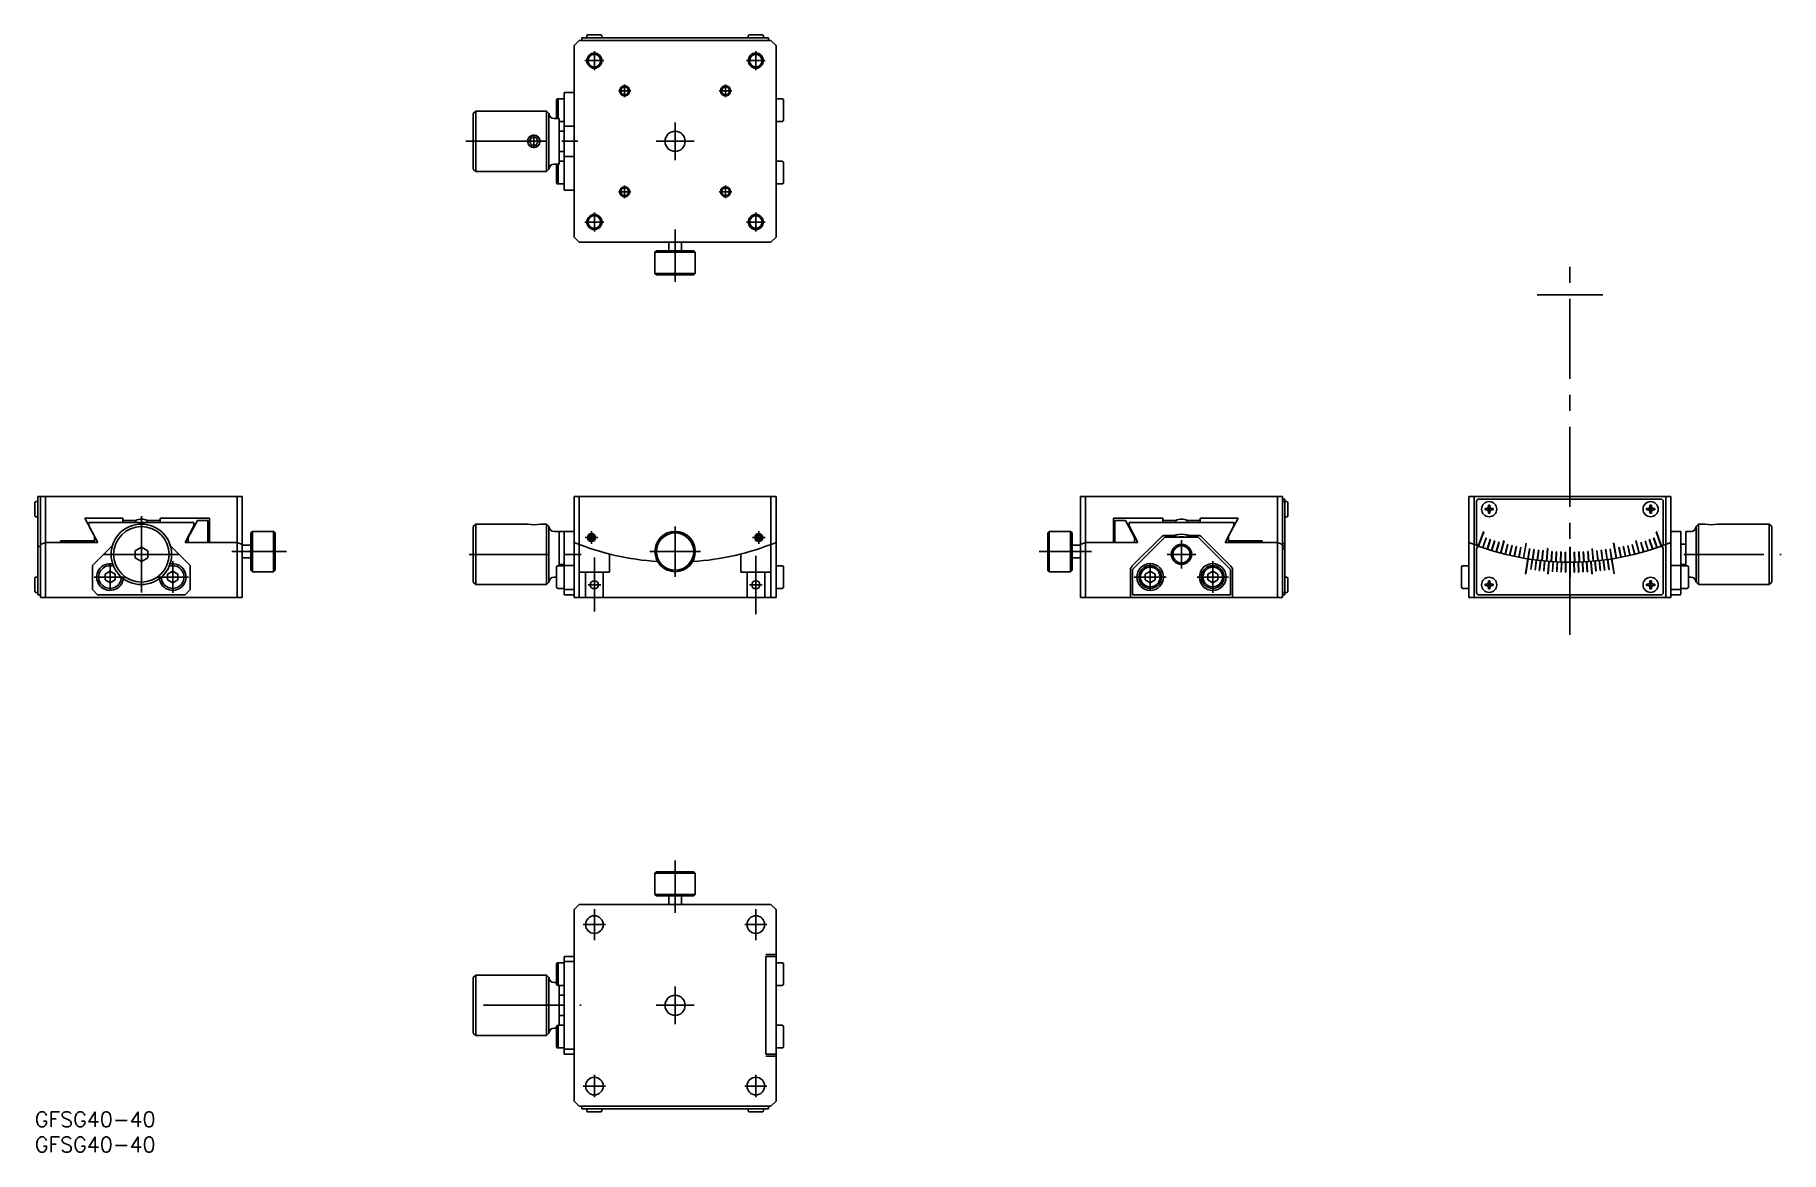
# Model space of a CAD drawing. Extents: x 0 to 346, y -8 to 214.
import ezdxf

# ---------------------------------------------------------------- set-up
doc = ezdxf.new("R2010")
doc.units = 0
doc.header["$LTSCALE"] = 0.5
doc.linetypes.add('CENTER', pattern=[50.8, 31.75, -6.35, 6.35, -6.35])
doc.linetypes.add('DASHED', pattern=[19.05, 12.7, -6.35])
for name, color, linetype in [('MSM_CENTER', 1, 'CENTER'), ('MSM_CONTINUOUS', 7, 'CONTINUOUS'), ('MSM_DASHED', 4, 'DASHED'), ('MSM_NARROW', 5, 'CONTINUOUS'), ('MSM_PART_NUMBER', 7, 'CONTINUOUS')]:
    doc.layers.add(name, color=color, linetype=linetype)
doc.styles.get("Standard").update_dxf_attribs({"font": 'txt.shx', "height": 3, "bigfont": 'bigfont.shx'})

# ---------------------------------------------------------------- blocks, each defined once
blk = doc.blocks.new('*U50')
at = {"layer": 'MSM_PART_NUMBER'}
blk.add_text('GFSG40-40', height=3, dxfattribs=at).set_placement((0, -3))
blk = doc.blocks.new('*U51')
at = {"layer": 'MSM_PART_NUMBER'}
blk.add_text('GFSG40-40', height=3, dxfattribs=at).set_placement((0, -8))

msp = doc.modelspace()

# ---------------------------------------------------------------- linework, layer by layer
at = {"layer": 'MSM_CENTER'}
for p, q in [((109.01, 208.41), (112.76, 208.41)), ((110.88, 206.53), (110.88, 210.28)), ((141.01, 208.41), (144.76, 208.41)), ((142.88, 206.53), (142.88, 210.28)), ((115.63, 202.41), (118.13, 202.41)), ((116.88, 201.16), (116.88, 203.66)), ((135.63, 202.41), (138.13, 202.41)), ((136.88, 201.16), (136.88, 203.66)), ((126.88, 188.66), (126.88, 196.16)), ((85.39, 192.41), (108.23, 192.41)), ((98.88, 191.03), (98.88, 193.78)), ((123.13, 192.41), (130.63, 192.41)), ((116.88, 181.16), (116.88, 183.66)), ((136.88, 181.16), (136.88, 183.66)), ((115.63, 182.41), (118.13, 182.41)), ((135.63, 182.41), (138.13, 182.41)), ((110.88, 174.53), (110.88, 178.28)), ((142.88, 174.53), (142.88, 178.28)), ((109.01, 176.41), (112.76, 176.41)), ((126.88, 164.56), (126.88, 174.91)), ((141.01, 176.41), (144.76, 176.41)), ((304.22, 94.53), (304.22, 168.52)), ((310.73, 161.97), (297.72, 161.97)), ((21.1, 102.97), (21.1, 118.07)), ((110.31, 112.59), (110.31, 115.09)), ((126.88, 106.07), (126.88, 116.07)), ((143.45, 112.59), (143.45, 115.09)), ((39, 111.07), (49.85, 111.07)), ((109.06, 113.84), (111.56, 113.84)), ((121.88, 111.07), (131.88, 111.07)), ((142.2, 113.84), (144.7, 113.84)), ((199, 111.07, -5.9), (209.4, 111.07, -5.9)), ((227.24, 107.71, -5.9), (227.24, 113.33, -5.9)), ((13.55, 110.52), (28.65, 110.52)), ((14.9, 103.26), (14.9, 108.77)), ((27.3, 102.89), (27.3, 109.14)), ((86.04, 110.52), (108.81, 110.52)), ((110.88, 99.16), (110.88, 109.91)), ((142.88, 98.64), (142.88, 110.22)), ((221.04, 103.26, -5.9), (221.04, 108.77, -5.9)), ((224.43, 110.52, -5.9), (230.05, 110.52, -5.9)), ((233.44, 102.89, -5.9), (233.44, 109.14, -5.9)), ((326.77, 110.52), (346.07, 110.52)), ((11.71, 106.02), (18.09, 106.02)), ((24.17, 106.02), (30.42, 106.02)), ((109.63, 104.47), (112.13, 104.47)), ((110.88, 103.22), (110.88, 105.72)), ((141.63, 104.47), (144.13, 104.47)), ((142.88, 103.22), (142.88, 105.72)), ((217.85, 106.02, -5.9), (224.23, 106.02, -5.9)), ((230.32, 106.02, -5.9), (236.57, 106.02, -5.9)), ((126.88, 39.45), (126.88, 49.8)), ((110.88, 34.01), (110.88, 40.19)), ((142.88, 34.01), (142.88, 40.19)), ((108.69, 37.1), (113.07, 37.1)), ((140.69, 37.1), (145.07, 37.1)), ((126.88, 17.35), (126.88, 24.85)), ((88.92, 21.1), (108.23, 21.1)), ((123.13, 21.1), (130.63, 21.1)), ((110.88, 2.91), (110.88, 7.29)), ((142.88, 2.91), (142.88, 7.29)), ((108.69, 5.1), (109.13, 5.1)), ((112.63, 5.1), (113.07, 5.1)), ((140.69, 5.1), (141.13, 5.1)), ((144.63, 5.1), (145.07, 5.1))]:
    msp.add_line(p, q, dxfattribs=at)
at = {"layer": 'MSM_CONTINUOUS'}
for p, q in [((106.88, 211.41), (107.88, 212.41)), ((106.88, 173.41), (106.88, 211.41)), ((107.88, 212.41), (145.88, 212.41)), ((108.38, 212.41), (108.38, 212.91)), ((108.38, 212.91), (145.38, 212.91)), ((109.38, 213.31), (109.38, 212.92)), ((112.18, 213.51), (109.58, 213.51)), ((112.38, 212.92), (112.38, 213.31)), ((141.38, 213.31), (141.38, 212.92)), ((144.18, 213.51), (141.58, 213.51)), ((144.38, 212.92), (144.38, 213.31)), ((145.38, 212.91), (145.38, 212.41)), ((145.88, 212.41), (146.88, 211.41)), ((146.88, 211.41), (146.88, 173.41)), ((104.88, 200.86), (103.68, 200.86)), ((103.68, 200.86), (103.68, 196.91)), ((104.88, 202.11), (104.88, 182.71)), ((104.88, 202.11), (106.88, 202.11)), ((146.88, 200.86), (148.08, 200.86)), ((86.88, 197.91), (87.38, 198.41)), ((86.88, 186.91), (86.88, 197.91)), ((87.38, 198.41), (101.38, 198.41)), ((87.38, 186.41), (87.38, 198.41)), ((101.38, 198.41), (101.88, 197.91)), ((101.38, 198.41), (101.38, 186.41)), ((101.88, 197.91), (101.88, 186.91)), ((103.38, 196.91), (103.38, 200.56)), ((148.38, 200.56), (148.38, 196.66)), ((103.88, 196.91), (102.88, 196.91)), ((103.88, 187.91), (103.88, 196.91)), ((104.88, 196.36), (103.88, 196.36)), ((103.88, 194.41), (104.88, 194.41)), ((104.88, 195.41), (106.88, 195.41)), ((148.08, 196.36), (146.88, 196.36)), ((98.01, 192.41), (98.45, 193.16)), ((98.45, 191.66), (98.01, 192.41)), ((98.45, 193.16), (99.31, 193.16)), ((99.31, 191.66), (98.45, 191.66)), ((99.31, 193.16), (99.75, 192.41)), ((99.75, 192.41), (99.31, 191.66)), ((103.88, 190.41), (104.88, 190.41)), ((87.38, 186.41), (86.88, 186.91)), ((101.88, 186.91), (101.38, 186.41)), ((102.88, 187.91), (103.88, 187.91)), ((103.38, 187.91), (103.38, 184.26)), ((103.68, 187.91), (103.68, 183.96)), ((104.88, 188.46), (103.88, 188.46)), ((104.88, 189.41), (106.88, 189.41)), ((146.88, 188.46), (148.08, 188.46)), ((148.38, 188.16), (148.38, 184.26)), ((101.38, 186.41), (87.38, 186.41)), ((103.68, 183.96), (104.88, 183.96)), ((148.08, 183.96), (146.88, 183.96)), ((104.88, 182.71), (106.88, 182.71)), ((107.88, 172.41), (106.88, 173.41)), ((146.88, 173.41), (145.88, 172.41)), ((145.88, 172.41), (107.88, 172.41)), ((123.18, 170.71), (122.88, 170.41)), ((122.88, 170.41), (122.88, 166.21)), ((130.88, 170.41), (122.88, 170.41)), ((130.58, 170.71), (123.18, 170.71)), ((125.63, 172.41), (125.63, 170.71)), ((128.13, 172.41), (128.13, 170.71)), ((130.88, 170.41), (130.58, 170.71)), ((130.88, 166.21), (130.88, 170.41)), ((122.88, 166.21), (123.18, 165.91)), ((122.88, 166.21), (130.88, 166.21)), ((130.58, 165.91), (130.88, 166.21)), ((123.18, 165.91), (130.58, 165.91)), ((0.6, 121.97), (0.6, 102.47)), ((0.6, 121.97), (41.1, 121.97)), ((1.1, 101.97), (1.1, 121.97)), ((2.1, 101.97), (2.1, 121.97)), ((40.1, 121.97), (40.1, 101.97)), ((41.1, 121.97), (41.1, 101.97)), ((106.88, 101.97), (106.88, 121.97)), ((106.88, 121.97), (146.88, 121.97)), ((107.88, 101.97), (107.88, 121.97)), ((145.88, 121.97), (145.88, 101.97)), ((146.88, 121.97), (146.88, 101.97)), ((207.24, 101.97, -5.9), (207.24, 121.97, -5.9)), ((207.24, 121.97, -5.9), (247.24, 121.97, -5.9)), ((208.24, 101.97, -5.9), (208.24, 121.97, -5.9)), ((246.24, 121.97, -5.9), (246.24, 101.97, -5.9)), ((247.24, 121.97, -5.9), (247.24, 101.97, -5.9)), ((247.74, 121.47, -5.9), (247.24, 121.47, -5.9)), ((247.74, 102.47, -5.9), (247.74, 121.47, -5.9)), ((284.22, 121.97), (284.22, 101.97)), ((324.22, 121.97), (284.22, 121.97)), ((285.22, 121.97), (285.22, 101.97)), ((322.22, 121.47), (286.22, 121.47)), ((323.22, 121.97), (323.22, 101.97)), ((324.22, 101.97), (324.22, 121.97)), ((0, 118.17), (0, 120.77)), ((0.2, 120.97), (0.59, 120.97)), ((0.59, 117.97), (0.2, 117.97)), ((11.8, 114.09), (9.9, 117.68)), ((9.9, 117.68), (17.4, 117.68)), ((17.4, 117.68), (17.4, 116.8)), ((34.6, 117.68), (24.8, 117.68)), ((24.8, 117.68), (24.8, 116.8)), ((34.6, 112.89), (34.6, 117.68)), ((213.74, 112.89, -5.9), (213.74, 117.68, -5.9)), ((213.74, 117.68, -5.9), (223.54, 117.68, -5.9)), ((223.54, 117.68, -5.9), (223.54, 116.8, -5.9)), ((238.44, 117.68, -5.9), (230.94, 117.68, -5.9)), ((230.94, 117.68, -5.9), (230.94, 116.8, -5.9)), ((236.54, 114.09, -5.9), (238.44, 117.68, -5.9)), ((247.24, 120.97, -5.9), (248.14, 120.97, -5.9)), ((247.75, 117.97, -5.9), (247.75, 120.97, -5.9)), ((248.14, 117.97, -5.9), (247.75, 117.97, -5.9)), ((248.34, 120.77, -5.9), (248.34, 118.17, -5.9)), ((285.72, 120.97), (285.72, 112.65)), ((287.42, 119.33), (287.42, 119.61)), ((287.42, 119.61), (287.75, 119.61)), ((287.75, 119.33), (287.42, 119.33)), ((288.08, 119.95), (288.08, 120.27)), ((288.08, 120.27), (288.37, 120.27)), ((288.08, 118.66), (288.08, 118.99)), ((288.37, 118.66), (288.08, 118.66)), ((288.37, 120.27), (288.37, 119.95)), ((288.37, 118.99), (288.37, 118.66)), ((288.7, 119.61), (289.03, 119.61)), ((289.03, 119.33), (288.7, 119.33)), ((289.03, 119.61), (289.03, 119.33)), ((319.42, 119.33), (319.42, 119.61)), ((319.42, 119.61), (319.75, 119.61)), ((319.75, 119.33), (319.42, 119.33)), ((320.08, 119.95), (320.08, 120.27)), ((320.08, 120.27), (320.37, 120.27)), ((320.08, 118.66), (320.08, 118.99)), ((320.37, 118.66), (320.08, 118.66)), ((320.37, 120.27), (320.37, 119.95)), ((320.37, 118.99), (320.37, 118.66)), ((320.7, 119.61), (321.03, 119.61)), ((321.03, 119.33), (320.7, 119.33)), ((321.03, 119.61), (321.03, 119.33)), ((322.72, 112.65), (322.72, 120.97)), ((31.5, 116.8), (10.7, 116.8)), ((10.7, 116.8), (10.7, 116.18)), ((10.7, 116.18), (12.45, 112.89)), ((17.4, 117.24), (19.97, 117.24)), ((19.97, 117.24), (19.97, 116.8)), ((22.23, 116.8), (22.23, 117.24)), ((22.23, 117.24), (24.8, 117.24)), ((29.75, 112.89), (31.5, 116.18)), ((30.4, 113.85), (32.2, 117.23)), ((31.5, 115.92), (31.5, 116.8)), ((32.2, 117.23), (34.3, 117.23)), ((34.3, 117.23), (34.3, 112.89)), ((34.3, 114.84), (34.6, 114.84)), ((43.1, 115.07), (42.8, 114.77)), ((42.8, 114.77), (42.8, 107.37)), ((47.3, 115.07), (43.1, 115.07)), ((43.1, 107.07), (43.1, 115.07)), ((47.6, 114.77), (47.3, 115.07)), ((47.3, 115.07), (47.3, 107.07)), ((47.6, 107.37), (47.6, 114.77)), ((86.88, 116.02), (87.38, 116.52)), ((86.88, 105.02), (86.88, 116.02)), ((87.38, 116.52), (87.38, 104.52)), ((97.65, 116.52), (87.38, 116.52)), ((101.38, 116.52), (100.18, 116.52)), ((101.88, 116.02), (101.38, 116.52)), ((101.38, 116.52), (101.38, 104.52)), ((101.88, 105.02), (101.88, 116.02)), ((106.88, 115.02), (102.88, 115.02)), ((103.88, 115.02), (103.88, 108.27)), ((104.88, 115.02), (104.88, 102.52)), ((109.79, 113.84), (110.05, 114.29)), ((110.05, 114.29), (110.57, 114.29)), ((110.57, 114.29), (110.83, 113.84)), ((142.93, 113.84), (143.19, 114.29)), ((143.19, 114.29), (143.71, 114.29)), ((143.71, 114.29), (143.97, 113.84)), ((200.74, 114.77, -5.9), (201.04, 115.07, -5.9)), ((200.74, 107.37, -5.9), (200.74, 114.77, -5.9)), ((201.04, 115.07, -5.9), (205.24, 115.07, -5.9)), ((201.04, 115.07, -5.9), (201.04, 107.07, -5.9)), ((205.24, 115.07, -5.9), (205.54, 114.77, -5.9)), ((205.24, 107.07, -5.9), (205.24, 115.07, -5.9)), ((205.54, 114.77, -5.9), (205.54, 107.37, -5.9)), ((213.75, 114.84, -5.9), (213.74, 114.84, -5.9)), ((214.04, 114.34, -5.9), (213.75, 114.84, -5.9)), ((213.75, 114.84, -5.9), (213.75, 112.89, -5.9)), ((216.14, 117.23, -5.9), (214.04, 117.23, -5.9)), ((214.04, 117.23, -5.9), (214.04, 112.89, -5.9)), ((217.94, 113.85, -5.9), (216.14, 117.23, -5.9)), ((216.84, 115.92, -5.9), (216.84, 116.8, -5.9)), ((216.84, 116.8, -5.9), (237.64, 116.8, -5.9)), ((218.59, 112.89, -5.9), (216.84, 116.18, -5.9)), ((226.11, 117.24, -5.9), (223.54, 117.24, -5.9)), ((223.96, 114.27, -5.9), (225.85, 114.27, -5.9)), ((226.11, 116.8, -5.9), (226.11, 117.24, -5.9)), ((226.11, 114.35, -5.9), (226.11, 113.92, -5.9)), ((230.94, 117.24, -5.9), (228.38, 117.24, -5.9)), ((228.38, 117.24, -5.9), (228.38, 116.8, -5.9)), ((228.38, 114.35, -5.9), (228.38, 113.92, -5.9)), ((228.63, 114.27, -5.9), (230.53, 114.27, -5.9)), ((237.64, 116.18, -5.9), (235.89, 112.89, -5.9)), ((237.64, 116.8, -5.9), (237.64, 116.18, -5.9)), ((324.22, 115.02), (326.22, 115.02)), ((326.22, 115.02), (326.22, 102.62)), ((327.22, 108.27), (327.22, 115.02)), ((327.22, 115.02), (328.22, 115.02)), ((329.22, 116.02), (329.72, 116.52)), ((329.22, 105.02), (329.22, 116.02)), ((329.72, 116.52), (330.97, 116.52)), ((329.72, 116.52), (329.72, 104.52)), ((343.72, 116.52), (333.46, 116.52)), ((344.22, 116.02), (343.72, 116.52)), ((343.72, 116.52), (343.72, 104.52)), ((344.22, 105.02), (344.22, 116.02)), ((0.6, 112.17), (0.7, 112.17)), ((0.7, 112.16), (0.6, 112.16)), ((0.6, 112.09), (1.1, 112.09)), ((0.7, 112.17), (0.7, 112.16)), ((2.1, 112.89), (1.1, 112.49)), ((12.45, 112.89), (2.1, 112.89)), ((5.1, 112.89), (5.1, 113.21)), ((5.1, 113.21), (11.8, 113.21)), ((11.4, 108.32), (15.37, 112.28)), ((11.8, 112.89), (11.8, 114.09)), ((21.1, 111.96), (19.85, 111.24)), ((19.85, 111.24), (19.85, 109.8)), ((22.35, 111.24), (21.1, 111.96)), ((22.35, 109.8), (22.35, 111.24)), ((26.83, 112.28), (30.8, 108.32)), ((40.1, 112.89), (29.75, 112.89)), ((30.4, 112.89), (30.4, 113.85)), ((41.1, 112.49), (40.1, 112.89)), ((41.1, 112.32), (42.8, 112.32)), ((110.05, 113.39), (109.79, 113.84)), ((110.57, 113.39), (110.05, 113.39)), ((110.83, 113.84), (110.57, 113.39)), ((143.19, 113.39), (142.93, 113.84)), ((143.71, 113.39), (143.19, 113.39)), ((143.97, 113.84), (143.71, 113.39)), ((207.24, 112.32, -5.9), (205.54, 112.32, -5.9)), ((207.24, 112.49, -5.9), (208.24, 112.89, -5.9)), ((208.24, 112.89, -5.9), (218.59, 112.89, -5.9)), ((213.78, 112.89, -5.9), (214.04, 113.34, -5.9)), ((217.43, 108.16, -5.9), (223.25, 113.98, -5.9)), ((217.54, 107.52, -5.9), (223.94, 113.92, -5.9)), ((217.94, 112.89, -5.9), (217.94, 113.85, -5.9)), ((219.84, 109.82, -5.9), (223.94, 113.92, -5.9)), ((223.94, 113.92, -5.9), (230.54, 113.92, -5.9)), ((230.54, 113.92, -5.9), (234.64, 109.82, -5.9)), ((230.54, 113.92, -5.9), (236.94, 107.52, -5.9)), ((231.23, 113.98, -5.9), (237.05, 108.16, -5.9)), ((235.89, 112.89, -5.9), (246.24, 112.89, -5.9)), ((236.54, 112.89, -5.9), (236.54, 114.09, -5.9)), ((243.24, 113.21, -5.9), (236.54, 113.21, -5.9)), ((243.24, 112.89, -5.9), (243.24, 113.21, -5.9)), ((246.24, 112.89, -5.9), (247.24, 112.49, -5.9)), ((247.74, 112.65, -5.9), (247.24, 112.65, -5.9)), ((247.74, 112.18, -5.9), (247.24, 112.18, -5.9)), ((247.74, 112.09, -5.9), (247.24, 112.09, -5.9)), ((247.74, 111.59, -5.9), (247.24, 111.59, -5.9)), ((247.64, 112.16, -5.9), (247.64, 112.17, -5.9)), ((247.64, 112.17, -5.9), (247.74, 112.17, -5.9)), ((247.74, 112.16, -5.9), (247.64, 112.16, -5.9)), ((285.72, 111.59), (285.72, 102.97)), ((322.72, 102.97), (322.72, 111.59)), ((326.22, 112.52), (327.22, 112.52)), ((11.4, 103.52), (11.4, 108.32)), ((19.85, 109.8), (21.1, 109.08)), ((21.1, 109.08), (22.35, 109.8)), ((30.8, 108.32), (30.8, 103.52)), ((42.8, 109.82), (41.1, 109.82)), ((42.8, 107.37), (43.1, 107.07)), ((47.3, 107.07), (47.6, 107.37)), ((103.38, 104.07), (103.38, 107.97)), ((104.88, 108.27), (103.68, 108.27)), ((103.88, 108.52), (104.88, 108.52)), ((106.88, 108.32), (104.88, 108.32)), ((146.88, 108.27), (148.08, 108.27)), ((148.38, 104.07), (148.38, 107.97)), ((201.04, 107.07, -5.9), (200.74, 107.37, -5.9)), ((205.54, 107.37, -5.9), (205.24, 107.07, -5.9)), ((205.54, 109.82, -5.9), (207.24, 109.82, -5.9)), ((217.14, 101.97, -5.9), (217.14, 107.45, -5.9)), ((217.54, 102.52, -5.9), (217.54, 107.52, -5.9)), ((236.94, 107.52, -5.9), (236.94, 102.52, -5.9)), ((237.34, 107.45, -5.9), (237.34, 101.97, -5.9)), ((282.72, 104.07), (282.72, 107.97)), ((283.02, 108.27), (284.22, 108.27)), ((324.22, 108.32), (326.22, 108.32)), ((326.22, 108.52), (327.22, 108.52)), ((326.22, 108.27), (327.42, 108.27)), ((327.22, 108.27), (327.22, 110.12)), ((327.72, 107.97), (327.72, 104.07)), ((0, 103.17), (0, 105.77)), ((0.2, 105.97), (0.59, 105.97)), ((13.9, 106.6), (14.9, 107.17)), ((13.9, 105.44), (13.9, 106.6)), ((14.9, 104.86), (13.9, 105.44)), ((14.9, 107.17), (15.9, 106.6)), ((15.9, 105.44), (14.9, 104.86)), ((15.9, 106.6), (15.9, 105.44)), ((26.3, 106.6), (27.3, 107.17)), ((26.3, 105.44), (26.3, 106.6)), ((27.3, 104.86), (26.3, 105.44)), ((27.3, 107.17), (28.3, 106.6)), ((28.3, 105.44), (27.3, 104.86)), ((28.3, 106.6), (28.3, 105.44)), ((43.1, 107.07), (47.3, 107.07)), ((87.38, 104.52), (86.88, 105.02)), ((87.38, 104.52), (101.38, 104.52)), ((101.38, 104.52), (101.88, 105.02)), ((103.38, 106.02), (102.88, 106.02)), ((205.24, 107.07, -5.9), (201.04, 107.07, -5.9)), ((220.04, 106.6, -5.9), (221.04, 107.17, -5.9)), ((220.04, 105.44, -5.9), (220.04, 106.6, -5.9)), ((221.04, 104.86, -5.9), (220.04, 105.44, -5.9)), ((221.04, 107.17, -5.9), (222.04, 106.6, -5.9)), ((222.04, 105.44, -5.9), (221.04, 104.86, -5.9)), ((222.04, 106.6, -5.9), (222.04, 105.44, -5.9)), ((232.44, 106.6, -5.9), (233.44, 107.17, -5.9)), ((232.44, 105.44, -5.9), (232.44, 106.6, -5.9)), ((233.44, 104.86, -5.9), (232.44, 105.44, -5.9)), ((233.44, 107.17, -5.9), (234.44, 106.6, -5.9)), ((234.44, 105.44, -5.9), (233.44, 104.86, -5.9)), ((234.44, 106.6, -5.9), (234.44, 105.44, -5.9)), ((248.14, 105.97, -5.9), (247.75, 105.97, -5.9)), ((247.75, 105.97, -5.9), (247.75, 102.97, -5.9)), ((248.34, 105.77, -5.9), (248.34, 103.17, -5.9)), ((287.42, 104.33), (287.42, 104.61)), ((287.42, 104.61), (287.75, 104.61)), ((287.75, 104.33), (287.42, 104.33)), ((288.08, 104.95), (288.08, 105.27)), ((288.08, 105.27), (288.37, 105.27)), ((288.08, 103.66), (288.08, 103.99)), ((288.37, 105.27), (288.37, 104.95)), ((288.37, 103.99), (288.37, 103.66)), ((288.7, 104.61), (289.03, 104.61)), ((289.03, 104.33), (288.7, 104.33)), ((289.03, 104.61), (289.03, 104.33)), ((319.42, 104.33), (319.42, 104.61)), ((319.42, 104.61), (319.75, 104.61)), ((319.75, 104.33), (319.42, 104.33)), ((320.08, 104.95), (320.08, 105.27)), ((320.08, 105.27), (320.37, 105.27)), ((320.08, 103.66), (320.08, 103.99)), ((320.37, 105.27), (320.37, 104.95)), ((320.37, 103.99), (320.37, 103.66)), ((320.7, 104.61), (321.03, 104.61)), ((321.03, 104.33), (320.7, 104.33)), ((321.03, 104.61), (321.03, 104.33)), ((328.22, 106.02), (327.72, 106.02)), ((329.72, 104.52), (329.22, 105.02)), ((329.72, 104.52), (343.72, 104.52)), ((343.72, 104.52), (344.22, 105.02)), ((0.59, 102.97), (0.2, 102.97)), ((0.6, 102.47), (1.1, 102.47)), ((41.1, 101.97), (1.1, 101.97)), ((12.4, 102.52), (11.4, 103.52)), ((29.8, 102.52), (12.4, 102.52)), ((30.8, 103.52), (29.8, 102.52)), ((104.88, 103.77), (103.68, 103.77)), ((104.88, 103.52), (106.88, 103.52)), ((104.88, 102.52), (106.88, 102.52)), ((146.88, 101.97), (106.88, 101.97)), ((148.08, 103.77), (146.88, 103.77)), ((247.24, 101.97, -5.9), (207.24, 101.97, -5.9)), ((236.94, 102.52, -5.9), (217.54, 102.52, -5.9)), ((247.24, 102.97, -5.9), (248.14, 102.97, -5.9)), ((247.24, 102.47, -5.9), (247.74, 102.47, -5.9)), ((284.22, 103.77), (283.02, 103.77)), ((284.22, 101.97), (324.22, 101.97)), ((286.22, 102.47), (322.22, 102.47)), ((288.37, 103.66), (288.08, 103.66)), ((320.37, 103.66), (320.08, 103.66)), ((324.22, 103.52), (326.22, 103.52)), ((326.22, 102.52), (324.22, 102.52)), ((327.42, 103.77), (326.22, 103.77)), ((122.88, 47.3), (123.18, 47.6)), ((122.88, 43.1), (122.88, 47.3)), ((122.88, 47.3), (130.88, 47.3)), ((123.18, 47.6), (130.58, 47.6)), ((130.58, 47.6), (130.88, 47.3)), ((130.88, 47.3), (130.88, 43.1)), ((123.18, 42.8), (122.88, 43.1)), ((130.88, 43.1), (122.88, 43.1)), ((130.58, 42.8), (123.18, 42.8)), ((125.63, 41.1), (125.63, 42.8)), ((128.13, 41.1), (128.13, 42.8)), ((130.88, 43.1), (130.58, 42.8)), ((107.88, 41.1), (106.88, 40.1)), ((106.88, 40.1), (106.88, 2.1)), ((145.88, 41.1), (107.88, 41.1)), ((146.88, 40.1), (145.88, 41.1)), ((146.88, 2.1), (146.88, 40.1)), ((146.88, 31.2), (144.88, 31.2)), ((103.38, 25.35), (103.38, 29.25)), ((103.68, 29.55), (104.88, 29.55)), ((103.68, 25.05), (103.68, 29.55)), ((104.88, 11.4), (104.88, 30.8)), ((104.88, 30.8), (106.88, 30.8)), ((104.88, 29.8), (106.88, 29.8)), ((144.88, 11.4), (144.88, 30.8)), ((144.88, 30.8), (146.88, 30.8)), ((148.08, 29.55), (146.88, 29.55)), ((148.38, 25.35), (148.38, 29.25)), ((87.38, 27.1), (86.88, 26.6)), ((86.88, 26.6), (86.88, 15.6)), ((101.38, 27.1), (87.38, 27.1)), ((87.38, 27.1), (87.38, 15.1)), ((101.88, 26.6), (101.38, 27.1)), ((101.38, 15.1), (101.38, 27.1)), ((101.88, 15.6), (101.88, 26.6)), ((102.88, 25.6), (103.38, 25.6)), ((104.88, 25.05), (103.68, 25.05)), ((103.88, 25.05), (103.88, 17.15)), ((146.88, 25.05), (148.08, 25.05)), ((103.88, 23.1), (104.88, 23.1)), ((103.88, 19.1), (104.88, 19.1)), ((86.88, 15.6), (87.38, 15.1)), ((87.38, 15.1), (101.38, 15.1)), ((101.38, 15.1), (101.88, 15.6)), ((103.38, 16.6), (102.88, 16.6)), ((103.38, 16.85), (103.38, 12.95)), ((104.88, 17.15), (103.68, 17.15)), ((103.68, 12.65), (103.68, 17.15)), ((148.08, 17.15), (146.88, 17.15)), ((148.38, 12.95), (148.38, 16.85)), ((104.88, 12.65), (103.68, 12.65)), ((104.88, 12.4), (106.88, 12.4)), ((104.88, 11.4), (106.88, 11.4)), ((146.88, 11.4), (144.88, 11.4)), ((146.88, 11), (144.88, 11)), ((146.88, 12.65), (148.08, 12.65)), ((109.13, 5.1), (112.63, 5.1)), ((141.13, 5.1), (144.63, 5.1)), ((106.88, 2.1), (107.88, 1.1)), ((107.88, 1.1), (145.88, 1.1)), ((108.38, 1.1), (108.38, 0.6)), ((108.38, 0.6), (145.38, 0.6)), ((109.38, 0.2), (109.38, 0.59)), ((112.18, 0), (109.58, 0)), ((112.38, 0.59), (112.38, 0.2)), ((141.38, 0.2), (141.38, 0.59)), ((144.18, 0), (141.58, 0)), ((144.38, 0.59), (144.38, 0.2)), ((145.38, 0.6), (145.38, 1.1)), ((145.88, 1.1), (146.88, 2.1))]:
    msp.add_line(p, q, dxfattribs=at)
for centre, radius in [((110.88, 208.41), 1.23), ((142.88, 208.41), 1.23), ((116.88, 202.41), 0.783), ((136.88, 202.41), 0.783), ((126.88, 192.41), 2), ((98.88, 192.41), 1.25), ((98.88, 192.41), 1.2), ((116.88, 182.41), 0.783), ((136.88, 182.41), 0.783), ((110.88, 176.41), 1.23), ((142.88, 176.41), 1.23), ((288.22, 119.47), 1.5), ((288.22, 119.47), 0.162), ((320.22, 119.47), 1.5), ((320.22, 119.47), 0.162), ((21.1, 110.52), 6), ((21.1, 110.52), 5.5), ((110.31, 113.84), 0.8), ((126.88, 111.07), 4), ((126.88, 111.07), 3.7), ((143.45, 113.84), 0.8), ((227.24, 110.52, -5.9), 2), ((227.24, 110.52, -5.9), 1.7), ((221.04, 106.02, -5.9), 2.65), ((221.04, 106.02, -5.9), 2.25), ((221.04, 106.02, -5.9), 1.95), ((233.44, 106.02, -5.9), 2.65), ((233.44, 106.02, -5.9), 2.25), ((233.44, 106.02, -5.9), 1.95), ((110.88, 104.47), 0.8), ((142.88, 104.47), 0.8), ((288.22, 104.47), 1.5), ((288.22, 104.47), 0.162), ((320.22, 104.47), 1.5), ((320.22, 104.47), 0.162), ((110.88, 37.1), 1.75), ((142.88, 37.1), 1.75), ((126.88, 21.1), 2), ((110.88, 5.1), 1.75), ((142.88, 5.1), 1.75)]:
    msp.add_circle(centre, radius, dxfattribs=at)
for centre, radius, start, end in [((109.58, 213.31), 0.2, 90.0001, 179.9998), ((109.39, 212.92), 0.01, 180.0081, 269.3887), ((112.18, 213.31), 0.2, 359.9999, 90.0001), ((112.37, 212.92), 0.01, 270.6102, 359.9947), ((141.58, 213.31), 0.2, 89.9998, 179.9999), ((141.39, 212.92), 0.01, 180.0084, 269.3886), ((144.18, 213.31), 0.2, 359.9999, 90.0001), ((144.37, 212.92), 0.01, 270.61, 359.9949), ((103.68, 200.56), 0.3, 89.9999, 180.0003), ((148.08, 200.56), 0.3, 0, 90.0001), ((102.88, 197.91), 1, 180, 270), ((148.08, 196.66), 0.3, 270.0001, 359.9997), ((102.88, 186.91), 1, 90, 180), ((148.08, 188.16), 0.3, 0, 90.0001), ((103.68, 184.26), 0.3, 179.9996, 270.0001), ((148.08, 184.26), 0.3, 270.0001, 359.9997), ((286.22, 120.97), 0.5, 89.9998, 179.9999), ((322.22, 120.97), 0.5, 0.0001, 90.0002), ((0.2, 120.77), 0.2, 90.0001, 180.0002), ((0.2, 118.17), 0.2, 179.9996, 270.0001), ((0.59, 120.96), 0.01, 0.6105, 89.9938), ((0.59, 117.98), 0.01, 270.0039, 359.3905), ((248.14, 120.77, -5.9), 0.2, 359.9998, 89.9999), ((248.14, 118.17, -5.9), 0.2, 270, 360), ((287.75, 119.95), 0.333, 270, 0), ((287.75, 118.99), 0.333, 0, 89.9999), ((288.7, 119.95), 0.333, 180.0001, 269.9999), ((288.7, 118.99), 0.333, 90.0002, 179.9998), ((319.75, 119.95), 0.333, 270, 0), ((319.75, 118.99), 0.333, 0, 89.9999), ((320.7, 119.95), 0.333, 180.0001, 269.9999), ((320.7, 118.99), 0.333, 90.0002, 179.9998), ((21.1, 115.02), 2.49, 62.8886, 117.1114), ((98.91, 122.55), 6.16, 258.1288, 281.8712), ((102.88, 116.02), 1, 180, 270), ((223.96, 113.27, -5.9), 1, 89.9999, 135), ((227.24, 110.52, -5.9), 4, 58.2117, 121.7883), ((227.24, 115.02, -5.9), 2.49, 62.8494, 117.1506), ((230.53, 113.27, -5.9), 1, 45, 90.0001), ((328.22, 116.02), 1, 270, 0), ((332.22, 122.37), 5.98, 258.0209, 281.9791), ((126.88, 161.97), 53, 247.8298, 266.2438), ((126.88, 161.97), 53, 273.7562, 292.1702), ((227.24, 110.52, -5.9), 3.5, 76.2709, 103.7291), ((304.22, 161.97), 53, 247.8299, 292.1701), ((286.22, 112.65), 0.5, 180, 246.6623), ((286.22, 111.59), 0.5, 76.2427, 180), ((322.22, 111.59), 0.5, 0, 109.3837), ((322.22, 112.65), 0.5, 291.012, 360), ((14.9, 106.02), 2.65, 78.9365, 353.0083), ((14.9, 106.02), 2.25, 72.36, 359.5847), ((27.3, 106.02), 2.65, 186.9917, 101.0635), ((27.3, 106.02), 2.25, 180.4153, 107.64), ((103.68, 107.97), 0.3, 89.9999, 180.0002), ((148.08, 107.97), 0.3, 0.0003, 90), ((218.14, 107.45, -5.9), 1, 135, 180.0001), ((236.34, 107.45, -5.9), 1, 359.9999, 45), ((283.02, 107.97), 0.3, 90, 179.9997), ((327.42, 107.97), 0.3, 359.9998, 90.0001), ((0.2, 105.77), 0.2, 90.0001, 180), ((0.59, 105.96), 0.01, 0.6105, 89.9938), ((102.88, 105.02), 1, 90, 180), ((103.68, 104.07), 0.3, 179.9997, 270.0002), ((148.08, 104.07), 0.3, 270, 359.9998), ((248.14, 105.77, -5.9), 0.2, 359.9998, 90), ((283.02, 104.07), 0.3, 180.0002, 270), ((287.75, 104.95), 0.333, 270, 0), ((287.75, 103.99), 0.333, 0, 89.9999), ((288.7, 104.95), 0.333, 180.0001, 269.9999), ((288.7, 103.99), 0.333, 90.0002, 179.9998), ((319.75, 104.95), 0.333, 270, 0), ((319.75, 103.99), 0.333, 0, 89.9999), ((320.7, 104.95), 0.333, 180.0001, 269.9999), ((320.7, 103.99), 0.333, 90.0002, 179.9998), ((327.42, 104.07), 0.3, 269.9998, 0.0003), ((328.22, 105.02), 1, 0, 90), ((0.2, 103.17), 0.2, 180, 270.0001), ((0.59, 102.98), 0.01, 270.0039, 359.3905), ((248.14, 103.17, -5.9), 0.2, 269.9999, 0.0002), ((286.22, 102.97), 0.5, 180, 270.0001), ((322.22, 102.97), 0.5, 269.9999, 360), ((103.68, 29.25), 0.3, 89.9999, 180.0003), ((148.08, 29.25), 0.3, 0.0003, 89.9999), ((102.88, 26.6), 1, 180, 270), ((103.68, 25.35), 0.3, 179.9998, 270.0002), ((148.08, 25.35), 0.3, 269.9999, 360), ((102.88, 15.6), 1, 90, 180), ((103.68, 16.85), 0.3, 89.9998, 180.0002), ((148.08, 16.85), 0.3, 0.0003, 89.9999), ((103.68, 12.95), 0.3, 179.9997, 270.0001), ((148.08, 12.95), 0.3, 269.9999, 360), ((109.39, 0.59), 0.01, 90.6113, 179.9919), ((109.58, 0.2), 0.2, 180.0002, 269.9999), ((112.18, 0.2), 0.2, 269.9999, 0.0001), ((112.37, 0.59), 0.01, 0.0053, 89.3898), ((141.39, 0.59), 0.01, 90.6114, 179.9916), ((141.58, 0.2), 0.2, 180.0001, 270.0002), ((144.18, 0.2), 0.2, 269.9999, 0.0001), ((144.37, 0.59), 0.01, 0.0051, 89.39)]:
    msp.add_arc(centre, radius, start, end, dxfattribs=at)
at = {"layer": 'MSM_DASHED'}
for p, q in [((113.88, 110.59), (113.88, 106.97)), ((139.88, 110.59), (139.88, 106.97)), ((113.88, 106.97), (107.88, 106.97)), ((109.13, 106.97), (109.13, 101.97)), ((112.63, 106.97), (112.63, 101.97)), ((139.88, 106.97), (145.88, 106.97)), ((141.13, 106.97), (141.13, 101.97)), ((144.63, 106.97), (144.63, 101.97))]:
    msp.add_line(p, q, dxfattribs=at)
at = {"layer": 'MSM_NARROW'}
for centre, radius in [((110.88, 208.41), 1.5), ((142.88, 208.41), 1.5), ((116.88, 202.41), 1), ((136.88, 202.41), 1), ((116.88, 182.41), 1), ((136.88, 182.41), 1), ((110.88, 176.41), 1.5), ((142.88, 176.41), 1.5)]:
    msp.add_circle(centre, radius, dxfattribs=at)
at = {"layer": 'MSM_PART_NUMBER'}
for p, q in [((287.1, 114.99), (286.07, 112.17)), ((286.12, 112.16), (287.15, 114.98)), ((287.15, 114.98), (287.1, 114.99)), ((321.3, 114.98), (321.35, 114.99)), ((322.33, 112.16), (321.3, 114.98)), ((321.35, 114.99), (322.38, 112.17)), ((287.6, 113.76), (286.95, 111.86)), ((286.99, 111.85), (287.64, 113.74)), ((287.64, 113.74), (287.6, 113.76)), ((288.44, 113.47), (287.82, 111.57)), ((287.87, 111.56), (288.49, 113.46)), ((288.49, 113.46), (288.44, 113.47)), ((289.29, 113.2), (288.71, 111.29)), ((288.75, 111.28), (289.34, 113.19)), ((289.34, 113.19), (289.29, 113.2)), ((290.14, 112.95), (289.59, 111.03)), ((289.64, 111.02), (290.19, 112.94)), ((290.19, 112.94), (290.14, 112.95)), ((291.13, 113.2), (290.48, 110.78)), ((290.53, 110.77), (291.18, 113.18)), ((291.18, 113.18), (291.13, 113.2)), ((291.86, 112.49), (291.38, 110.55)), ((291.43, 110.54), (291.91, 112.48)), ((291.91, 112.48), (291.86, 112.49)), ((292.73, 112.28), (292.28, 110.33)), ((292.33, 110.32), (292.78, 112.27)), ((292.78, 112.27), (292.73, 112.28)), ((293.6, 112.09), (293.18, 110.13)), ((293.23, 110.12), (293.65, 112.08)), ((293.65, 112.08), (293.6, 112.09)), ((294.47, 111.91), (294.09, 109.95)), ((294.14, 109.94), (294.52, 111.9)), ((294.52, 111.9), (294.47, 111.91)), ((295.52, 112.73), (295, 109.78)), ((295.05, 109.77), (295.57, 112.72)), ((295.57, 112.72), (295.52, 112.73)), ((296.22, 111.6), (295.91, 109.63)), ((295.96, 109.62), (296.27, 111.59)), ((296.27, 111.59), (296.22, 111.6)), ((297.1, 111.47), (296.82, 109.49)), ((296.87, 109.48), (297.15, 111.46)), ((297.15, 111.46), (297.1, 111.47)), ((297.98, 111.35), (297.74, 109.37)), ((297.79, 109.36), (298.03, 111.35)), ((298.03, 111.35), (297.98, 111.35)), ((298.87, 111.25), (298.66, 109.26)), ((298.71, 109.26), (298.92, 111.25)), ((298.92, 111.25), (298.87, 111.25)), ((299.8, 111.66), (299.58, 109.17)), ((299.63, 109.17), (299.85, 111.66)), ((299.85, 111.66), (299.8, 111.66)), ((300.64, 111.1), (300.5, 109.1)), ((300.55, 109.1), (300.69, 111.09)), ((300.69, 111.09), (300.64, 111.1)), ((301.53, 111.04), (301.43, 109.04)), ((301.48, 109.04), (301.58, 111.04)), ((301.58, 111.04), (301.53, 111.04)), ((302.42, 111), (302.35, 109)), ((302.4, 109), (302.47, 111)), ((302.47, 111), (302.42, 111)), ((303.31, 110.98), (303.27, 108.98)), ((303.36, 110.98), (303.31, 110.98)), ((303.32, 108.98), (303.36, 110.98)), ((304.25, 111.97), (304.2, 111.97)), ((304.2, 111.97), (304.2, 108.97)), ((304.25, 108.97), (304.25, 111.97)), ((305.09, 110.98), (305.14, 110.98)), ((305.12, 108.98), (305.09, 110.98)), ((305.14, 110.98), (305.17, 108.98)), ((305.98, 111), (306.03, 111)), ((306.05, 109), (305.98, 111)), ((306.03, 111), (306.1, 109)), ((306.87, 111.04), (306.92, 111.04)), ((306.97, 109.04), (306.87, 111.04)), ((306.92, 111.04), (307.02, 109.04)), ((307.76, 111.09), (307.81, 111.1)), ((307.9, 109.1), (307.76, 111.09)), ((307.81, 111.1), (307.95, 109.1)), ((308.6, 111.66), (308.65, 111.66)), ((308.82, 109.17), (308.6, 111.66)), ((308.65, 111.66), (308.87, 109.17)), ((309.53, 111.25), (309.58, 111.25)), ((309.74, 109.26), (309.53, 111.25)), ((309.58, 111.25), (309.79, 109.26)), ((310.42, 111.35), (310.47, 111.35)), ((310.66, 109.36), (310.42, 111.35)), ((310.47, 111.35), (310.71, 109.37)), ((311.3, 111.46), (311.35, 111.47)), ((311.58, 109.48), (311.3, 111.46)), ((311.35, 111.47), (311.63, 109.49)), ((312.18, 111.59), (312.23, 111.6)), ((312.49, 109.62), (312.18, 111.59)), ((312.23, 111.6), (312.54, 109.63)), ((312.88, 112.72), (312.93, 112.73)), ((313.4, 109.77), (312.88, 112.72)), ((312.93, 112.73), (313.45, 109.78)), ((313.93, 111.9), (313.98, 111.91)), ((314.31, 109.94), (313.93, 111.9)), ((313.98, 111.91), (314.36, 109.95)), ((314.8, 112.08), (314.85, 112.09)), ((315.22, 110.12), (314.8, 112.08)), ((314.85, 112.09), (315.27, 110.13)), ((315.67, 112.27), (315.72, 112.28)), ((316.12, 110.32), (315.67, 112.27)), ((315.72, 112.28), (316.17, 110.33)), ((316.54, 112.48), (316.59, 112.49)), ((317.02, 110.54), (316.54, 112.48)), ((316.59, 112.49), (317.07, 110.55)), ((317.27, 113.18), (317.32, 113.2)), ((317.92, 110.77), (317.27, 113.18)), ((317.32, 113.2), (317.97, 110.78)), ((318.26, 112.94), (318.31, 112.95)), ((318.81, 111.02), (318.26, 112.94)), ((318.31, 112.95), (318.86, 111.03)), ((319.11, 113.19), (319.16, 113.2)), ((319.7, 111.28), (319.11, 113.19)), ((319.16, 113.2), (319.74, 111.29)), ((319.96, 113.46), (320.01, 113.47)), ((320.58, 111.56), (319.96, 113.46)), ((320.01, 113.47), (320.63, 111.57)), ((320.81, 113.74), (320.85, 113.76)), ((321.46, 111.85), (320.81, 113.74)), ((320.85, 113.76), (321.5, 111.86)), ((295.91, 109.63), (295.44, 106.66)), ((295.49, 106.65), (295.96, 109.62)), ((296.73, 109.5), (296.45, 107.52)), ((296.45, 107.52), (296.5, 107.51)), ((296.5, 107.51), (296.78, 109.49)), ((297.56, 109.39), (297.31, 107.41)), ((297.31, 107.41), (297.36, 107.4)), ((297.36, 107.4), (297.61, 109.38)), ((298.38, 109.29), (298.16, 107.3)), ((298.16, 107.3), (298.21, 107.3)), ((298.21, 107.3), (298.43, 109.29)), ((299.21, 109.21), (299.02, 107.22)), ((299.07, 107.21), (299.26, 109.2)), ((300.04, 109.13), (299.85, 106.64)), ((299.9, 106.64), (300.09, 109.13)), ((300.87, 109.08), (300.75, 107.08)), ((300.8, 107.08), (300.92, 109.07)), ((301.7, 109.03), (301.61, 107.03)), ((301.66, 107.03), (301.75, 109.03)), ((302.54, 109), (302.47, 107)), ((302.52, 107), (302.59, 108.99)), ((303.37, 108.98), (303.34, 106.98)), ((303.39, 106.98), (303.42, 108.98)), ((304.2, 108.97), (304.2, 105.97)), ((304.25, 105.97), (304.25, 108.97)), ((305.06, 106.98), (305.03, 108.98)), ((305.08, 108.98), (305.11, 106.98)), ((305.93, 107), (305.86, 108.99)), ((305.91, 109), (305.98, 107)), ((306.79, 107.03), (306.7, 109.03)), ((306.75, 109.03), (306.84, 107.03)), ((307.65, 107.08), (307.53, 109.07)), ((307.58, 109.08), (307.7, 107.08)), ((308.55, 106.64), (308.36, 109.13)), ((308.41, 109.13), (308.6, 106.64)), ((309.38, 107.21), (309.19, 109.2)), ((309.24, 109.21), (309.43, 107.22)), ((310.24, 107.3), (310.02, 109.29)), ((310.07, 109.29), (310.29, 107.3)), ((310.24, 107.3), (310.29, 107.3)), ((311.09, 107.4), (310.84, 109.38)), ((310.89, 109.39), (311.14, 107.41)), ((311.09, 107.4), (311.14, 107.41)), ((311.95, 107.51), (311.67, 109.49)), ((311.72, 109.5), (312, 107.52)), ((311.95, 107.51), (312, 107.52)), ((312.96, 106.65), (312.49, 109.62)), ((312.54, 109.63), (313.01, 106.66)), ((295.44, 106.66), (295.49, 106.65)), ((299.02, 107.22), (299.07, 107.21)), ((299.85, 106.64), (299.9, 106.64)), ((300.75, 107.08), (300.8, 107.08)), ((301.61, 107.03), (301.66, 107.03)), ((302.47, 107), (302.52, 107)), ((303.34, 106.98), (303.39, 106.98)), ((304.2, 105.97), (304.25, 105.97)), ((305.06, 106.98), (305.11, 106.98)), ((305.93, 107), (305.98, 107)), ((306.79, 107.03), (306.84, 107.03)), ((307.65, 107.08), (307.7, 107.08)), ((308.55, 106.64), (308.6, 106.64)), ((309.38, 107.21), (309.43, 107.22)), ((312.96, 106.65), (313.01, 106.66))]:
    msp.add_line(p, q, dxfattribs=at)

# ---------------------------------------------------------------- block references
at = {"layer": 'MSM_CONTINUOUS'}
for name in ['*U50', '*U51']:
    msp.add_blockref(name, (0, 0), dxfattribs=at)

doc.saveas('drawing.dxf')
